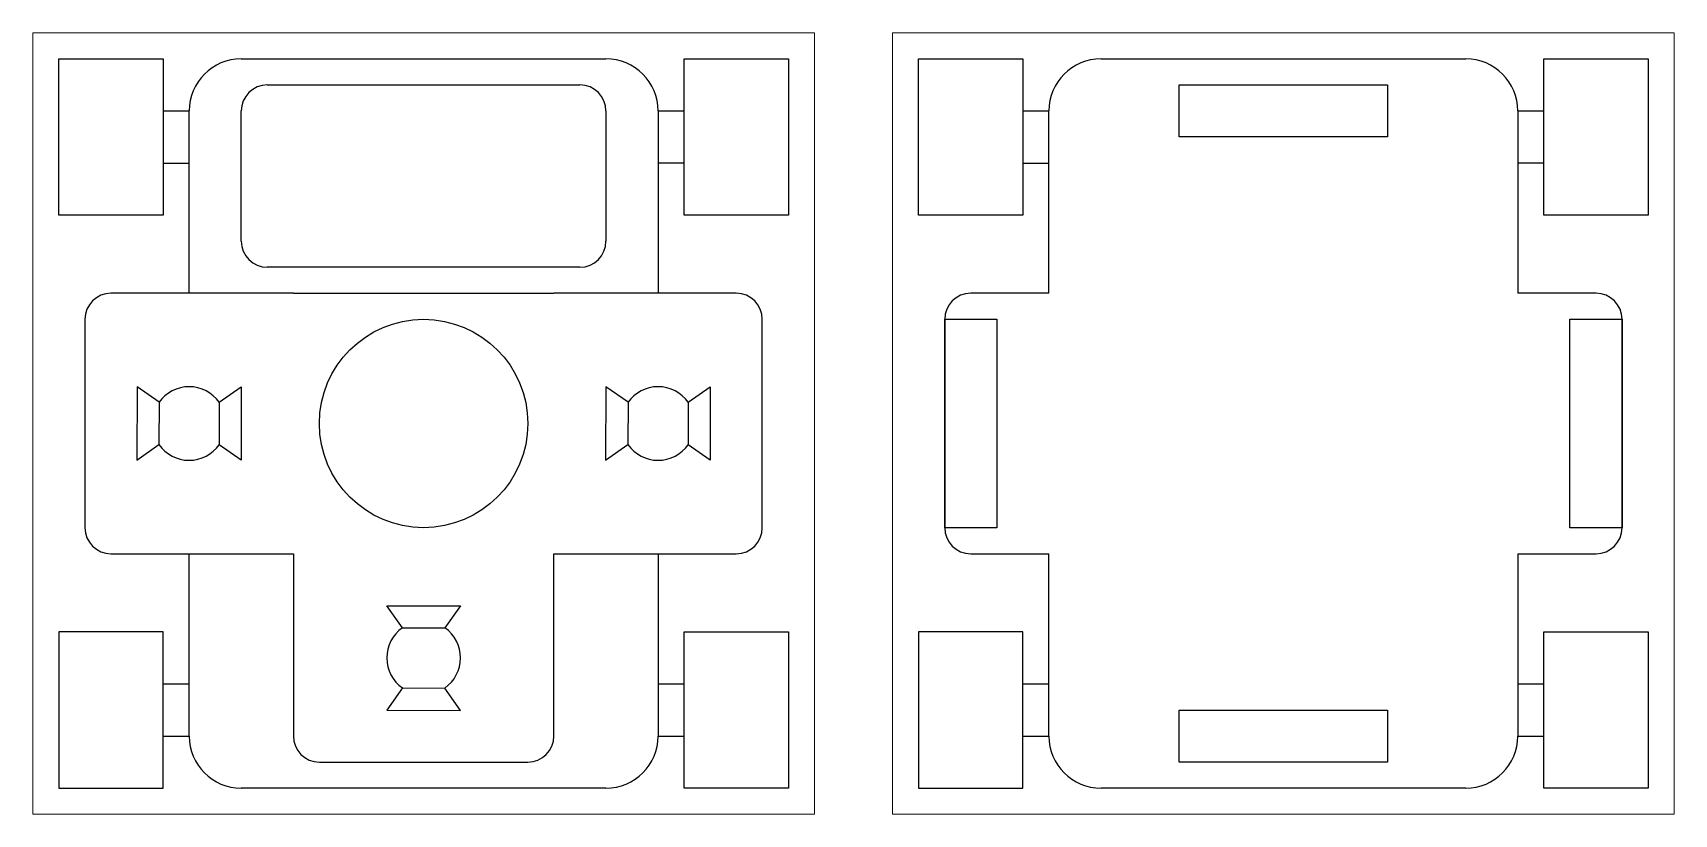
# Model space of a CAD drawing. Header units: millimetres. Extents: x 0 to 31.5, y 0 to 15.
import ezdxf

# ---------------------------------------------------------------- set-up
doc = ezdxf.new("R2010")
doc.units = ezdxf.units.MM
doc.header["$MEASUREMENT"] = 0

msp = doc.modelspace()

# ---------------------------------------------------------------- linework, layer by layer
at = {"lineweight": 13}
for p, q in [((0, 0), (0, 15)), ((0, 15), (15, 15)), ((15, 15), (15, 0)), ((16.5, 0), (16.5, 15)), ((16.5, 15), (31.5, 15)), ((31.5, 15), (31.5, 0)), ((15, 0), (0, 0)), ((31.5, 0), (16.5, 0))]:
    msp.add_line(p, q, dxfattribs=at)
for p, q in [((0.5, 14.5), (2.5, 14.5)), ((0.5, 11.5), (0.5, 14.5)), ((2.5, 14.5), (2.5, 11.5)), ((4, 14.5), (11, 14.5)), ((12.5, 14.5), (14.5, 14.5)), ((12.5, 11.5), (12.5, 14.5)), ((14.5, 14.5), (14.5, 11.5)), ((17, 14.5), (19, 14.5)), ((17, 11.5), (17, 14.5)), ((19, 14.5), (19, 11.5)), ((20.5, 14.5), (27.5, 14.5)), ((29, 14.5), (31, 14.5)), ((29, 11.5), (29, 14.5)), ((31, 14.5), (31, 11.5)), ((4.5, 14), (10.5, 14)), ((22, 13), (22, 14)), ((22, 14), (26, 14)), ((26, 14), (26, 13)), ((2.5, 13.5), (3, 13.5)), ((3, 10), (3, 13.5)), ((4, 11), (4, 13.5)), ((11, 13.5), (11, 11)), ((12, 13.5), (12, 10)), ((12, 13.5), (12.5, 13.5)), ((19, 13.5), (19.5, 13.5)), ((19.5, 10), (19.5, 13.5)), ((28.5, 13.5), (28.5, 10)), ((28.5, 13.5), (29, 13.5)), ((26, 13), (22, 13)), ((2.5, 12.5), (3, 12.5)), ((12.5, 12.5), (12, 12.5)), ((19, 12.5), (19.5, 12.5)), ((29, 12.5), (28.5, 12.5)), ((2.5, 11.5), (0.5, 11.5)), ((14.5, 11.5), (12.5, 11.5)), ((19, 11.5), (17, 11.5)), ((31, 11.5), (29, 11.5)), ((10.5, 10.5), (4.5, 10.5)), ((5, 10), (1.5, 10)), ((5, 10), (10, 10)), ((13.5, 10), (10, 10)), ((19.5, 10), (18, 10)), ((30, 10), (28.5, 10)), ((1, 9.5), (1, 5.5)), ((14, 5.5), (14, 9.5)), ((17.5, 9.5), (17.5, 5.5)), ((17.5, 9.5), (18.5, 9.5)), ((17.5, 5.5), (17.5, 9.5)), ((18.5, 9.5), (18.5, 5.5)), ((29.5, 9.5), (30.5, 9.5)), ((29.5, 5.5), (29.5, 9.5)), ((30.5, 5.5), (30.5, 9.5)), ((30.5, 9.5), (30.5, 5.5)), ((2, 8.207), (1.993, 6.793)), ((2.423, 7.908), (2, 8.207)), ((3.577, 7.908), (4, 8.207)), ((4, 8.207), (4, 6.793)), ((11, 8.207), (10.993, 6.793)), ((11.423, 7.908), (11, 8.207)), ((12.577, 7.908), (13, 8.207)), ((13, 8.207), (13, 6.793)), ((2.423, 7.908), (2.421, 7.094)), ((3.577, 7.908), (3.577, 7.092)), ((11.423, 7.908), (11.421, 7.094)), ((12.577, 7.908), (12.577, 7.092)), ((1.993, 6.793), (2.421, 7.094)), ((4, 6.793), (3.577, 7.092)), ((10.993, 6.793), (11.421, 7.094)), ((13, 6.793), (12.577, 7.092)), ((18.5, 5.5), (17.5, 5.5)), ((30.5, 5.5), (29.5, 5.5)), ((1.5, 5), (5, 5)), ((3, 1.5), (3, 5)), ((5, 5), (5, 1.5)), ((10, 1.5), (10, 5)), ((10, 5), (13.5, 5)), ((12, 5), (12, 1.5)), ((18, 5), (19.5, 5)), ((19.5, 1.5), (19.5, 5)), ((28.5, 5), (28.5, 1.5)), ((28.5, 5), (30, 5)), ((7.092, 3.577), (6.793, 4)), ((6.793, 4), (8.207, 4)), ((8.207, 4), (7.908, 3.577)), ((2.5, 3.5), (0.5, 3.5)), ((0.5, 3.5), (0.5, 0.5)), ((2.5, 0.5), (2.5, 3.5)), ((7.092, 3.577), (7.908, 3.577)), ((12.5, 3.5), (14.5, 3.5)), ((12.5, 0.5), (12.5, 3.5)), ((14.5, 3.5), (14.5, 0.5)), ((19, 3.5), (17, 3.5)), ((17, 3.5), (17, 0.5)), ((19, 0.5), (19, 3.5)), ((29, 3.5), (31, 3.5)), ((29, 0.5), (29, 3.5)), ((31, 3.5), (31, 0.5)), ((2.5, 2.5), (3, 2.5)), ((7.092, 2.423), (6.793, 2)), ((7.092, 2.423), (7.906, 2.421)), ((8.207, 1.993), (7.906, 2.421)), ((12, 2.5), (12.5, 2.5)), ((19, 2.5), (19.5, 2.5)), ((28.5, 2.5), (29, 2.5)), ((6.793, 2), (8.207, 1.993)), ((22, 1), (22, 2)), ((22, 2), (26, 2)), ((26, 2), (26, 1)), ((2.5, 1.5), (3, 1.5)), ((12, 1.5), (12.5, 1.5)), ((19, 1.5), (19.5, 1.5)), ((28.5, 1.5), (29, 1.5)), ((5.5, 1), (9.5, 1)), ((26, 1), (22, 1)), ((0.5, 0.5), (2.5, 0.5)), ((11, 0.5), (4, 0.5)), ((14.5, 0.5), (12.5, 0.5)), ((17, 0.5), (19, 0.5)), ((27.5, 0.5), (20.5, 0.5)), ((31, 0.5), (29, 0.5))]:
    msp.add_line(p, q)
msp.add_circle((7.5, 7.5), 2)
for centre, radius, start, end in [((4, 13.5), 1, 90, 180), ((11, 13.5), 1, 0, 90), ((20.5, 13.5), 1, 90, 180), ((27.5, 13.5), 1, 0, 90), ((4.5, 13.5), 0.5, 90, 180), ((10.5, 13.5), 0.5, 0, 90), ((4.5, 11), 0.5, 180, 270), ((10.5, 11), 0.5, 270, 0), ((1.5, 9.5), 0.5, 90, 180), ((13.5, 9.5), 0.5, 0, 90), ((18, 9.5), 0.5, 90, 180), ((30, 9.5), 0.5, 0, 90), ((3, 7.5), 0.707, 35.2644, 144.7356), ((12, 7.5), 0.707, 35.2644, 144.7356), ((3, 7.5), 0.707, 215.0662, 324.7356), ((12, 7.5), 0.707, 215.0662, 324.7356), ((1.5, 5.5), 0.5, 180, 270), ((13.5, 5.5), 0.5, 270, 0), ((18, 5.5), 0.5, 180, 270), ((30, 5.5), 0.5, 270, 0), ((7.5, 3), 0.707, 125.2644, 234.7356), ((7.5, 3), 0.707, 305.0662, 54.7356), ((4, 1.5), 1, 180, 270), ((5.5, 1.5), 0.5, 180, 270), ((9.5, 1.5), 0.5, 270, 0), ((11, 1.5), 1, 270, 0), ((20.5, 1.5), 1, 180, 270), ((27.5, 1.5), 1, 270, 0)]:
    msp.add_arc(centre, radius, start, end)

doc.saveas('drawing.dxf')
